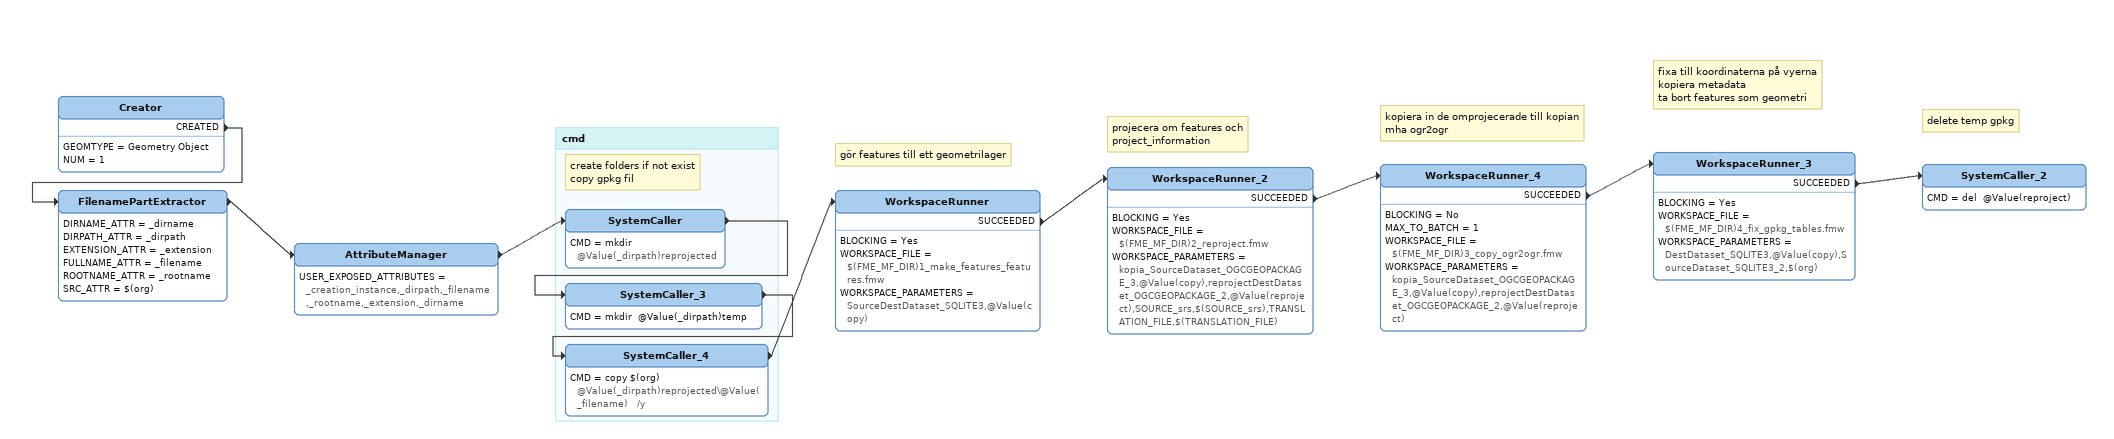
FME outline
Creator
    GEOMTYPE = Geometry Object
    NUM = 1
    CREATED -> FilenamePartExtractor
FilenamePartExtractor
    DIRNAME_ATTR = _dirname
    DIRPATH_ATTR = _dirpath
    EXTENSION_ATTR = _extension
    FULLNAME_ATTR = _filename
    ROOTNAME_ATTR = _rootname
    SRC_ATTR = $(org)
    -> AttributeManager
AttributeManager
    USER_EXPOSED_ATTRIBUTES = _creation_instance,_dirpath,_filename,_rootname,_extension,_dirname
    -> SystemCaller
Note: gör features till ett geometrilager
WorkspaceRunner
    BLOCKING = Yes
    WORKSPACE_FILE = $(FME_MF_DIR)1_make_features_features.fmw
    WORKSPACE_PARAMETERS = SourceDestDataset_SQLITE3,@Value(copy)
    SUCCEEDED -> WorkspaceRunner_2
Note: projecera om features och project_information
WorkspaceRunner_2
    BLOCKING = Yes
    WORKSPACE_FILE = $(FME_MF_DIR)2_reproject.fmw
    WORKSPACE_PARAMETERS = kopia_SourceDataset_OGCGEOPACKAGE_3,@Value(copy),reprojectDestDataset_OGCGEOPACKAGE_2,@Value(reproject),SOURCE_srs,$(SOURCE_srs),TRANSLATION_FILE,$(TRANSLATION_FILE)
    SUCCEEDED -> WorkspaceRunner_4
Note: kopiera in de omprojecerade till kopian mha ogr2ogr
WorkspaceRunner_4
    BLOCKING = No
    MAX_TO_BATCH = 1
    WORKSPACE_FILE = $(FME_MF_DIR)3_copy_ogr2ogr.fmw
    WORKSPACE_PARAMETERS = kopia_SourceDataset_OGCGEOPACKAGE_3,@Value(copy),reprojectDestDataset_OGCGEOPACKAGE_2,@Value(reproject)
    SUCCEEDED -> WorkspaceRunner_3
Note: fixa till koordinaterna på vyerna / kopiera metadata / ta bort features som geometri
WorkspaceRunner_3
    BLOCKING = Yes
    WORKSPACE_FILE = $(FME_MF_DIR)4_fix_gpkg_tables.fmw
    WORKSPACE_PARAMETERS = DestDataset_SQLITE3,@Value(copy),SourceDataset_SQLITE3_2,$(org)
    SUCCEEDED -> SystemCaller_2
Note: delete temp gpkg
SystemCaller_2
    CMD = del  @Value(reproject)

Bookmark: cmd
Note: create folders if not exist / copy gpkg fil
SystemCaller
    CMD = mkdir  @Value(_dirpath)reprojected
    -> SystemCaller_3
SystemCaller_3
    CMD = mkdir  @Value(_dirpath)temp
    -> SystemCaller_4
SystemCaller_4
    CMD = copy $(org) @Value(_dirpath)reprojected\@Value(_filename)   /y
    -> WorkspaceRunner
